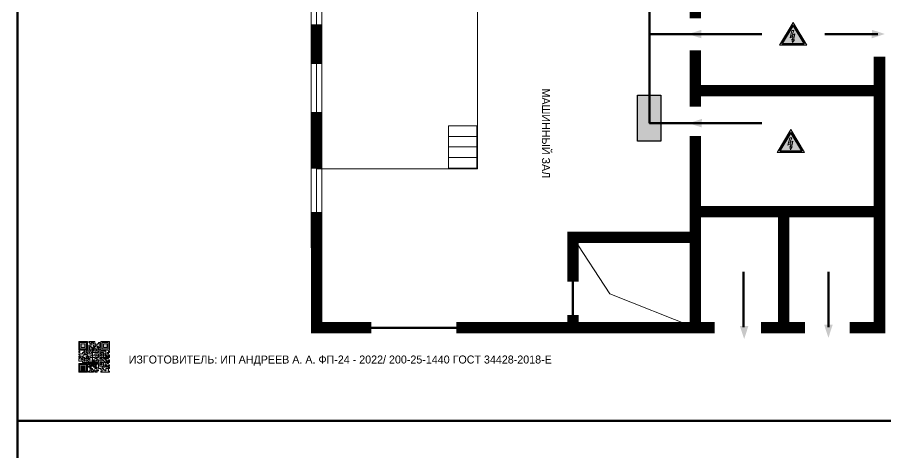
# Model space of a CAD drawing. Header units: millimetres. Extents: x 13114 to 67229, y 22859 to 38520.
# Drawn here: x 20445.4 to 20749.2, y 25055.8 to 25208.3 of the extents above; entities that cross this region are included whole.
import ezdxf

# ---------------------------------------------------------------- set-up
doc = ezdxf.new("R2010")
doc.units = ezdxf.units.MM
doc.layers.add('План_Штампы', color=7, linetype='Continuous')
doc.styles.add('обычный', font='arial.ttf')

# ---------------------------------------------------------------- blocks, each defined once
blk = doc.blocks.new('QR')
at = {"lineweight": 0}
h = blk.add_hatch(color=256, dxfattribs=at)
h.dxf.hatch_style = 1
h.paths.add_polyline_path([(9241.16, 2687.38), (9242.01, 2687.38), (9242.01, 2687.83), (9241.59, 2687.83), (9241.59, 2688.68), (9239.45, 2688.68), (9239.45, 2688.25), (9239.86, 2688.25), (9239.86, 2687.83), (9240.29, 2687.83), (9240.29, 2688.25), (9241.16, 2688.25), (9241.16, 2687.83), (9240.29, 2687.83), (9240.29, 2687.38), (9239.45, 2687.38), (9239.45, 2685.22), (9238.57, 2685.22), (9238.57, 2684.8), (9239.02, 2684.8), (9239.02, 2684.37), (9238.13, 2684.37), (9238.13, 2683.92), (9239.02, 2683.92), (9239.02, 2683.5), (9239.44, 2683.5), (9239.44, 2682.64), (9239.87, 2682.64), (9239.87, 2682.18), (9239.44, 2682.18), (9239.44, 2682.64), (9238.13, 2682.64), (9238.13, 2681.76), (9237.71, 2681.76), (9237.71, 2682.64), (9238.13, 2682.64), (9238.13, 2683.07), (9237.27, 2683.07), (9237.27, 2683.51), (9237.71, 2683.51), (9237.71, 2684.37), (9238.13, 2684.37), (9238.13, 2685.22), (9237.71, 2685.22), (9237.71, 2684.8), (9237.28, 2684.8), (9237.28, 2684.38), (9235.98, 2684.38), (9235.98, 2683.92), (9236.4, 2683.92), (9236.4, 2683.49), (9236.84, 2683.49), (9236.84, 2683.07), (9236.4, 2683.07), (9236.4, 2682.64), (9235.98, 2682.64), (9235.98, 2681.76), (9237.29, 2681.76), (9237.29, 2681.33), (9239.43, 2681.33), (9239.43, 2681.76), (9240.74, 2681.76), (9240.74, 2683.05), (9239.87, 2683.05), (9239.87, 2683.5), (9240.29, 2683.5), (9240.29, 2683.91), (9240.74, 2683.91), (9240.74, 2684.81), (9240.29, 2684.81), (9240.29, 2684.79), (9240.29, 2684.37), (9239.45, 2684.37), (9239.45, 2684.8), (9239.87, 2684.8), (9239.87, 2685.21), (9240.74, 2685.21), (9240.74, 2686.1), (9240.29, 2686.1), (9240.29, 2685.64), (9239.86, 2685.64), (9239.86, 2686.95), (9240.29, 2686.95), (9240.29, 2686.52), (9240.74, 2686.52), (9240.74, 2686.1), (9241.16, 2686.1), (9241.16, 2686.53), (9241.59, 2686.53), (9241.59, 2686.1), (9242.02, 2686.1), (9242.02, 2685.21), (9241.59, 2685.21), (9241.59, 2686.1), (9241.16, 2686.1), (9241.16, 2685.21), (9240.74, 2685.21), (9240.74, 2684.81), (9242.89, 2684.81), (9242.89, 2685.22), (9242.47, 2685.22), (9242.47, 2686.11), (9242.89, 2686.11), (9242.89, 2686.52), (9242.46, 2686.52), (9242.46, 2686.95), (9242.89, 2686.95), (9242.89, 2686.52), (9243.32, 2686.52), (9243.32, 2688.26), (9242.9, 2688.26), (9242.9, 2687.83), (9242.47, 2687.83), (9242.47, 2687.38), (9242.01, 2687.38), (9242.01, 2686.94), (9241.16, 2686.94)])
h.paths.add_polyline_path([(9239.02, 2682.18), (9239.02, 2681.76), (9238.54, 2681.76), (9238.54, 2682.18)], flags=16)
h.paths.add_polyline_path([(9237.27, 2682.65), (9237.27, 2682.19), (9236.83, 2682.19), (9236.83, 2682.65)], flags=16)
h = blk.add_hatch(color=256, dxfattribs=at)
h.dxf.hatch_style = 1
h.paths.add_polyline_path([(9238.15, 2687.83), (9236.83, 2687.83), (9236.83, 2686.52), (9238.15, 2686.52)], flags=0)
h.paths.add_polyline_path([(9239.01, 2685.65), (9239.01, 2688.68), (9235.98, 2688.68), (9235.98, 2685.65)])
h.paths.add_polyline_path([(9236.41, 2686.1), (9236.41, 2688.26), (9238.56, 2688.26), (9238.56, 2686.1)], flags=16)
h.paths.add_polyline_path([(9236.83, 2686.52), (9236.83, 2687.83), (9238.15, 2687.83), (9238.15, 2686.52)], flags=0)
h = blk.add_hatch(color=256, dxfattribs=at)
h.dxf.hatch_style = 1
h.paths.add_polyline_path([(9238.15, 2686.52), (9238.15, 2687.83), (9236.83, 2687.83), (9236.83, 2686.52)])
h.paths.add_polyline_path([(9245.91, 2686.52), (9245.91, 2687.83), (9244.59, 2687.83), (9244.59, 2686.52)], flags=0)
h.paths.add_polyline_path([(9246.77, 2685.65), (9246.77, 2688.68), (9243.74, 2688.68), (9243.74, 2685.65)])
h.paths.add_polyline_path([(9244.17, 2686.1), (9244.17, 2688.26), (9246.32, 2688.26), (9246.32, 2686.1)], flags=16)
h.paths.add_polyline_path([(9244.59, 2686.52), (9244.59, 2687.83), (9245.91, 2687.83), (9245.91, 2686.52)], flags=0)
h = blk.add_hatch(color=256, dxfattribs=at)
h.dxf.hatch_style = 1
h.paths.add_polyline_path([(9240.75, 2681.76), (9240.75, 2681.35), (9241.17, 2681.35), (9241.17, 2681.76)])
h.paths.add_polyline_path([(9241.6, 2682.18), (9241.17, 2682.18), (9241.17, 2681.76), (9241.6, 2681.76)])
h.paths.add_polyline_path([(9242.47, 2681.34), (9242.47, 2682.19), (9242.02, 2682.19), (9242.02, 2681.76), (9241.6, 2681.76), (9241.6, 2681.34)])
h.paths.add_polyline_path([(9239.87, 2678.3), (9239.44, 2678.3), (9239.44, 2677.89), (9241.17, 2677.89), (9241.17, 2678.3), (9240.28, 2678.3), (9240.28, 2678.73), (9239.87, 2678.73)])
h.paths.add_polyline_path([(9240.75, 2678.73), (9240.75, 2679.19), (9240.28, 2679.19), (9240.28, 2678.73)])
h.paths.add_polyline_path([(9241.6, 2678.73), (9241.17, 2678.73), (9241.17, 2678.3), (9241.6, 2678.3)])
h.paths.add_polyline_path([(9242.02, 2678.3), (9241.6, 2678.3), (9241.6, 2677.89), (9242.48, 2677.89), (9242.48, 2678.31), (9242.9, 2678.31), (9242.9, 2678.73), (9242.02, 2678.73)])
h.paths.add_polyline_path([(9246.36, 2684.37), (9246.36, 2684.79), (9245.93, 2684.79), (9245.93, 2684.37)])
h.paths.add_polyline_path([(9246.78, 2685.2), (9246.36, 2685.2), (9246.36, 2684.79), (9246.78, 2684.79)])
h.paths.add_polyline_path([(9245.91, 2687.83), (9244.59, 2687.83), (9244.59, 2686.52), (9245.91, 2686.52)])
h = blk.add_hatch(color=256, dxfattribs=at)
h.dxf.hatch_style = 1
h.paths.add_polyline_path([(9243.32, 2686.11), (9242.89, 2686.11), (9242.89, 2685.64), (9243.32, 2685.64)])
h.paths.add_polyline_path([(9239.02, 2683.07), (9239.02, 2683.5), (9238.56, 2683.5), (9238.56, 2683.07)])
h.paths.add_polyline_path([(9236.4, 2684.8), (9236.4, 2685.22), (9235.98, 2685.22), (9235.98, 2684.8)])
h.paths.add_polyline_path([(9236.4, 2683.07), (9236.4, 2683.49), (9235.98, 2683.49), (9235.98, 2683.07)])
h = blk.add_hatch(color=256, dxfattribs=at)
h.dxf.hatch_style = 1
h.paths.add_polyline_path([(9243.32, 2682.64), (9243.32, 2683.07), (9244.62, 2683.07), (9244.62, 2684.37), (9243.74, 2684.37), (9243.74, 2684.8), (9244.62, 2684.8), (9244.62, 2684.37), (9245.48, 2684.37), (9245.48, 2685.22), (9243.32, 2685.22), (9243.32, 2683.5), (9242.89, 2683.5), (9242.89, 2683.06), (9242.01, 2683.06), (9242.01, 2683.91), (9242.47, 2683.91), (9242.47, 2683.5), (9242.89, 2683.5), (9242.89, 2684.38), (9241.59, 2684.38), (9241.59, 2683.91), (9240.74, 2683.91), (9240.74, 2683.05), (9241.59, 2683.05), (9241.59, 2682.64), (9242.47, 2682.64), (9242.47, 2682.19), (9242.91, 2682.19), (9242.91, 2681.34), (9242.48, 2681.34), (9242.48, 2680.91), (9242.91, 2680.91), (9242.91, 2679.17), (9243.75, 2679.17), (9243.75, 2678.73), (9244.2, 2678.73), (9244.2, 2678.3), (9243.75, 2678.3), (9243.75, 2677.88), (9246.78, 2677.88), (9246.78, 2678.3), (9246.35, 2678.3), (9246.35, 2679.19), (9245.48, 2679.19), (9245.48, 2678.31), (9245.05, 2678.31), (9245.05, 2678.73), (9244.62, 2678.73), (9244.62, 2679.19), (9244.2, 2679.19), (9244.2, 2679.61), (9245.05, 2679.61), (9245.05, 2680.46), (9245.48, 2680.46), (9245.48, 2681.34), (9245.04, 2681.34), (9245.04, 2681.76), (9244.63, 2681.76), (9244.63, 2682.19), (9244.21, 2682.19), (9244.21, 2681.76), (9243.32, 2681.76), (9243.32, 2682.19), (9244.21, 2682.19), (9244.21, 2682.64)])
h.paths.add_polyline_path([(9243.75, 2683.49), (9243.75, 2683.92), (9244.21, 2683.92), (9244.21, 2683.49)], flags=16)
h.paths.add_polyline_path([(9243.32, 2681.34), (9244.63, 2681.34), (9244.63, 2680.04), (9243.32, 2680.04)], flags=16)
h.paths.add_polyline_path([(9243.76, 2680.89), (9244.18, 2680.89), (9244.18, 2680.48), (9243.76, 2680.48)], flags=0)
h = blk.add_hatch(color=256, dxfattribs=at)
h.dxf.hatch_style = 1
h.paths.add_polyline_path([(9246.36, 2683.07), (9246.78, 2683.07), (9246.78, 2683.92), (9246.36, 2683.92), (9246.36, 2683.49), (9245.92, 2683.49), (9245.92, 2683.92), (9245.06, 2683.92), (9245.06, 2683.49), (9245.48, 2683.49), (9245.48, 2683.07), (9244.62, 2683.07), (9244.62, 2682.65), (9245.05, 2682.65), (9245.05, 2682.18), (9245.48, 2682.18), (9245.48, 2682.65), (9246.36, 2682.65)])
h.paths.add_polyline_path([(9246.78, 2682.18), (9246.36, 2682.18), (9246.36, 2681.75), (9245.92, 2681.75), (9245.92, 2682.18), (9245.48, 2682.18), (9245.48, 2681.34), (9245.48, 2681.34), (9245.94, 2681.34), (9245.94, 2680.91), (9246.36, 2680.91), (9246.36, 2681.34), (9246.78, 2681.34)])
h = blk.add_hatch(color=256, dxfattribs=at)
h.dxf.hatch_style = 1
h.paths.add_polyline_path([(9235.98, 2680.9), (9235.98, 2677.86), (9239.02, 2677.86), (9239.02, 2680.9)])
h.paths.add_polyline_path([(9238.57, 2680.48), (9238.57, 2678.32), (9236.41, 2678.32), (9236.41, 2680.48)], flags=16)
h.paths.add_polyline_path([(9238.15, 2680.05), (9238.15, 2678.74), (9236.83, 2678.74), (9236.83, 2680.05)], flags=0)
h = blk.add_hatch(color=256, dxfattribs=at)
h.dxf.hatch_style = 1
h.paths.add_polyline_path([(9242.02, 2680.46), (9242.48, 2680.46), (9242.48, 2680.91), (9241.58, 2680.91), (9241.58, 2681.35), (9241.17, 2681.35), (9241.17, 2680.91), (9240.75, 2680.91), (9240.75, 2681.33), (9239.43, 2681.33), (9239.43, 2680.46), (9239.86, 2680.46), (9239.86, 2680.92), (9240.3, 2680.92), (9240.3, 2680.46), (9239.86, 2680.46), (9239.86, 2680.04), (9239.44, 2680.04), (9239.44, 2679.62), (9239.86, 2679.62), (9239.86, 2679.19), (9240.29, 2679.19), (9240.29, 2680.03), (9241.18, 2680.03), (9241.18, 2680.47), (9241.6, 2680.47), (9241.6, 2680.03), (9241.18, 2680.03), (9241.18, 2679.61), (9241.6, 2679.61), (9241.6, 2679.19), (9242.47, 2679.19), (9242.47, 2679.6), (9242.02, 2679.6)])
h = blk.add_hatch(color=256, dxfattribs=at)
h.dxf.hatch_style = 1
h.paths.add_polyline_path([(9244.18, 2680.48), (9244.18, 2680.89), (9243.76, 2680.89), (9243.76, 2680.48)])
h = blk.add_hatch(color=256, dxfattribs=at)
h.dxf.hatch_style = 1
h.paths.add_polyline_path([(9245.93, 2680.04), (9245.93, 2680.46), (9245.48, 2680.46), (9245.48, 2679.62), (9246.35, 2679.62), (9246.35, 2680.04)])
h.paths.add_polyline_path([(9246.78, 2680.04), (9246.78, 2680.46), (9246.35, 2680.46), (9246.35, 2680.04)])
h.paths.add_polyline_path([(9246.78, 2679.18), (9246.78, 2679.62), (9246.35, 2679.62), (9246.35, 2679.18)])
h = blk.add_hatch(color=256, dxfattribs=at)
h.dxf.hatch_style = 1
h.paths.add_polyline_path([(9238.15, 2680.05), (9236.83, 2680.05), (9236.83, 2678.74), (9238.15, 2678.74)])
for points in [[(9237.71, 2685.22), (9238.13, 2685.22), (9238.13, 2684.37), (9237.71, 2684.37), (9237.71, 2683.51), (9237.27, 2683.51), (9237.27, 2683.07), (9238.13, 2683.07), (9238.13, 2682.64), (9237.71, 2682.64), (9237.71, 2681.76), (9238.13, 2681.76), (9238.13, 2682.64), (9239.44, 2682.64), (9239.44, 2683.5), (9239.02, 2683.5), (9239.02, 2683.07), (9238.56, 2683.07), (9238.56, 2683.5), (9239.02, 2683.5), (9239.02, 2683.92), (9238.13, 2683.92), (9238.13, 2684.37), (9239.02, 2684.37), (9239.02, 2684.8), (9238.57, 2684.8), (9238.57, 2685.22), (9239.45, 2685.22), (9239.45, 2687.38), (9240.29, 2687.38), (9240.29, 2687.83), (9239.86, 2687.83), (9239.86, 2688.25), (9239.45, 2688.25), (9239.45, 2688.68), (9241.59, 2688.68), (9241.59, 2687.83), (9242.01, 2687.83), (9242.01, 2687.38), (9242.47, 2687.38), (9242.47, 2687.83), (9242.9, 2687.83), (9242.9, 2688.26), (9243.32, 2688.26), (9243.32, 2686.52), (9242.89, 2686.52), (9242.89, 2686.11), (9243.32, 2686.11), (9243.32, 2685.64), (9242.89, 2685.64), (9242.89, 2686.11), (9242.47, 2686.11), (9242.47, 2685.22), (9242.89, 2685.22), (9242.89, 2684.81), (9240.74, 2684.81), (9240.74, 2683.91), (9241.59, 2683.91), (9241.59, 2684.38), (9242.89, 2684.38), (9242.89, 2683.5), (9242.47, 2683.5), (9242.47, 2683.91), (9242.01, 2683.91), (9242.01, 2683.06), (9242.89, 2683.06), (9242.89, 2683.5), (9243.32, 2683.5), (9243.32, 2685.22), (9245.48, 2685.22), (9245.48, 2684.37), (9244.62, 2684.37), (9244.62, 2683.07), (9245.48, 2683.07), (9245.48, 2683.49), (9245.06, 2683.49), (9245.06, 2683.92), (9245.92, 2683.92), (9245.92, 2683.49), (9246.36, 2683.49), (9246.36, 2683.92), (9246.78, 2683.92), (9246.78, 2683.07), (9246.36, 2683.07), (9246.36, 2682.65), (9245.48, 2682.65), (9245.48, 2682.18), (9245.92, 2682.18), (9245.92, 2681.75), (9246.36, 2681.75), (9246.36, 2682.18), (9246.78, 2682.18), (9246.78, 2681.34), (9246.36, 2681.34), (9246.36, 2680.91), (9245.94, 2680.91), (9245.94, 2681.34), (9245.48, 2681.34), (9245.48, 2680.46), (9245.93, 2680.46), (9245.93, 2680.04), (9246.35, 2680.04), (9246.35, 2680.46), (9246.78, 2680.46), (9246.78, 2680.04), (9246.78, 2680.04), (9246.35, 2680.04), (9246.35, 2679.62), (9246.78, 2679.62), (9246.78, 2679.18), (9246.35, 2679.18), (9246.35, 2678.3), (9246.78, 2678.3), (9246.78, 2677.88), (9243.75, 2677.88), (9243.75, 2678.3), (9244.2, 2678.3), (9244.2, 2678.73), (9243.75, 2678.73), (9243.75, 2679.17), (9242.91, 2679.17), (9242.91, 2680.91), (9242.48, 2680.91), (9242.48, 2680.46), (9242.02, 2680.46), (9242.02, 2679.6), (9242.47, 2679.6), (9242.47, 2679.19), (9241.6, 2679.19), (9241.6, 2679.61), (9241.18, 2679.61), (9241.18, 2680.03), (9240.29, 2680.03), (9240.29, 2679.19), (9240.75, 2679.19), (9240.75, 2678.73), (9240.28, 2678.73), (9240.28, 2678.3), (9241.17, 2678.3), (9241.17, 2678.73), (9241.6, 2678.73), (9241.6, 2678.3), (9242.02, 2678.3), (9242.02, 2678.73), (9242.9, 2678.73), (9242.9, 2678.31), (9242.48, 2678.31), (9242.48, 2677.89), (9241.6, 2677.89), (9241.6, 2678.3), (9241.17, 2678.3), (9241.17, 2677.89), (9239.44, 2677.89), (9239.44, 2678.3), (9239.87, 2678.3), (9239.87, 2678.73), (9240.28, 2678.73), (9240.28, 2679.19), (9240.29, 2679.19), (9239.86, 2679.19), (9239.86, 2679.62), (9239.44, 2679.62), (9239.44, 2680.04), (9239.86, 2680.04), (9239.86, 2680.46), (9239.43, 2680.46), (9239.43, 2681.33), (9237.29, 2681.33), (9237.29, 2681.76), (9235.98, 2681.76), (9235.98, 2682.64), (9236.4, 2682.64), (9236.4, 2683.07), (9235.98, 2683.07), (9235.98, 2683.49), (9236.4, 2683.49), (9236.4, 2683.92), (9235.98, 2683.92), (9235.98, 2684.38), (9237.28, 2684.38), (9237.28, 2684.8), (9237.71, 2684.8), (9237.71, 2685.22), (9237.92, 2685.22)], [(9240.74, 2686.1), (9240.74, 2686.52), (9240.29, 2686.52), (9240.29, 2686.95), (9239.86, 2686.95), (9239.86, 2685.64), (9240.29, 2685.64), (9240.29, 2686.1), (9240.74, 2686.1), (9240.74, 2686.52)], [(9240.74, 2685.21), (9239.87, 2685.21), (9239.87, 2684.8), (9239.45, 2684.8), (9239.45, 2684.37), (9240.29, 2684.37), (9240.29, 2684.79), (9240.29, 2684.81), (9240.74, 2684.81), (9240.74, 2685.21), (9239.87, 2685.21)], [(9240.74, 2683.91), (9240.29, 2683.91), (9240.29, 2683.5), (9239.87, 2683.5), (9239.87, 2683.05), (9240.74, 2683.05), (9240.74, 2683.91)], [(9244.62, 2684.37), (9244.62, 2684.8), (9243.74, 2684.8), (9243.74, 2684.37), (9244.62, 2684.37)], [(9240.74, 2683.05), (9240.74, 2681.76), (9239.43, 2681.76), (9239.43, 2681.33), (9240.75, 2681.33), (9240.75, 2681.35), (9240.75, 2680.91), (9241.17, 2680.91), (9241.17, 2681.35), (9241.58, 2681.35), (9241.58, 2680.91), (9242.48, 2680.91), (9242.48, 2681.34), (9242.91, 2681.34), (9242.91, 2682.19), (9242.47, 2682.19), (9242.47, 2682.64), (9241.59, 2682.64), (9241.59, 2683.05), (9240.74, 2683.05)], [(9239.86, 2680.46), (9239.86, 2680.92), (9240.3, 2680.92), (9240.3, 2680.46), (9239.86, 2680.46)], [(9241.6, 2681.76), (9242.02, 2681.76), (9242.02, 2682.19), (9242.47, 2682.19), (9242.47, 2681.34), (9241.6, 2681.34), (9241.6, 2681.76)], [(9244.62, 2683.07), (9243.32, 2683.07), (9243.32, 2682.64), (9244.21, 2682.64), (9244.21, 2682.19), (9243.32, 2682.19), (9243.32, 2681.76), (9244.21, 2681.76), (9244.21, 2682.19), (9244.63, 2682.19), (9244.63, 2681.76), (9245.04, 2681.76), (9245.04, 2681.34), (9245.48, 2681.34)], [(9245.48, 2680.46), (9245.05, 2680.46), (9245.05, 2679.61), (9244.2, 2679.61), (9244.2, 2679.19), (9244.62, 2679.19), (9244.62, 2678.73), (9245.05, 2678.73), (9245.05, 2678.31), (9245.48, 2678.31), (9245.48, 2679.19), (9246.35, 2679.19), (9246.35, 2679.07)], [(9245.48, 2682.18), (9245.05, 2682.18), (9245.05, 2682.65), (9244.62, 2682.65), (9244.62, 2683.07)], [(9245.48, 2682.18), (9245.48, 2681.34)], [(9246.35, 2679.62), (9245.48, 2679.62), (9245.48, 2680.46)], [(9245.48, 2680.46), (9245.48, 2679.62), (9246.35, 2679.62), (9246.35, 2680.04), (9245.93, 2680.04), (9245.93, 2680.46), (9245.48, 2680.46), (9245.48, 2679.62)], [(9246.35, 2679.62), (9246.35, 2679.18)]]:
    blk.add_lwpolyline(points, dxfattribs=at)
for points in [[(9235.98, 2685.65), (9239.01, 2685.65), (9239.01, 2688.68), (9235.98, 2688.68)], [(9236.41, 2688.26), (9238.56, 2688.26), (9238.56, 2686.1), (9236.41, 2686.1)], [(9236.83, 2687.83), (9238.15, 2687.83), (9238.15, 2686.52), (9236.83, 2686.52)], [(9240.29, 2687.83), (9241.16, 2687.83), (9241.16, 2688.25), (9240.29, 2688.25)], [(9240.29, 2688.25), (9241.16, 2688.25), (9241.16, 2687.83), (9240.29, 2687.83)], [(9242.01, 2687.38), (9241.16, 2687.38), (9241.16, 2686.94), (9242.01, 2686.94)], [(9241.16, 2687.38), (9242.01, 2687.38), (9242.01, 2686.94), (9241.16, 2686.94)], [(9241.16, 2686.53), (9241.59, 2686.53), (9241.59, 2686.1), (9241.16, 2686.1)], [(9242.89, 2686.52), (9242.46, 2686.52), (9242.46, 2686.95), (9242.89, 2686.95)], [(9243.74, 2685.65), (9246.77, 2685.65), (9246.77, 2688.68), (9243.74, 2688.68)], [(9244.17, 2688.26), (9246.32, 2688.26), (9246.32, 2686.1), (9244.17, 2686.1)], [(9244.59, 2687.83), (9245.91, 2687.83), (9245.91, 2686.52), (9244.59, 2686.52)], [(9235.98, 2684.8), (9236.4, 2684.8), (9236.4, 2685.22), (9235.98, 2685.22)], [(9236.4, 2683.07), (9236.84, 2683.07), (9236.84, 2683.49), (9236.4, 2683.49)], [(9241.16, 2686.1), (9240.74, 2686.1), (9240.74, 2685.21), (9241.16, 2685.21)], [(9241.59, 2686.1), (9242.02, 2686.1), (9242.02, 2685.21), (9241.59, 2685.21)], [(9243.75, 2683.92), (9244.21, 2683.92), (9244.21, 2683.49), (9243.75, 2683.49)], [(9245.93, 2684.79), (9246.36, 2684.79), (9246.36, 2684.37), (9245.93, 2684.37)], [(9246.36, 2685.2), (9246.78, 2685.2), (9246.78, 2684.79), (9246.36, 2684.79)], [(9235.98, 2677.86), (9239.02, 2677.86), (9239.02, 2680.9), (9235.98, 2680.9)], [(9236.41, 2680.48), (9238.57, 2680.48), (9238.57, 2678.32), (9236.41, 2678.32)], [(9236.83, 2682.19), (9237.27, 2682.19), (9237.27, 2682.65), (9236.83, 2682.65)], [(9238.54, 2682.18), (9239.02, 2682.18), (9239.02, 2681.76), (9238.54, 2681.76)], [(9239.44, 2682.64), (9239.87, 2682.64), (9239.87, 2682.18), (9239.44, 2682.18)], [(9240.75, 2681.76), (9241.17, 2681.76), (9241.17, 2681.35), (9240.75, 2681.35)], [(9241.17, 2682.18), (9241.6, 2682.18), (9241.6, 2681.76), (9241.17, 2681.76)], [(9241.18, 2680.03), (9241.6, 2680.03), (9241.6, 2680.47), (9241.18, 2680.47)], [(9243.32, 2680.04), (9244.63, 2680.04), (9244.63, 2681.34), (9243.32, 2681.34)], [(9243.76, 2680.89), (9244.18, 2680.89), (9244.18, 2680.48), (9243.76, 2680.48)], [(9236.83, 2680.05), (9238.15, 2680.05), (9238.15, 2678.74), (9236.83, 2678.74)]]:
    blk.add_lwpolyline(points, close=True, dxfattribs=at)
blk = doc.blocks.new('A$C32E8229D')
at = {"true_color": 0xffffff}
blk.add_hatch(color=7, dxfattribs=at).paths.add_polyline_path([(0, 0), (0, -8), (16, -8), (16, 0)])
h = blk.add_hatch(color=126)
h.paths.add_polyline_path([(0.2, -0.2), (15.8, -0.2), (15.8, -7.8), (0.2, -7.8)])
h.paths.add_polyline_path([(13.49, -2.05), (12.08, -2.05), (11.37, -2.63, 0.162397), (11.29, -2.84), (11.29, -3.63), (10.35, -3.63), (10.35, -4.05), (11.68, -4.05), (11.68, -3.48), (12.26, -4.28), (11.29, -5.1), (11.29, -6.78), (11.85, -6.78), (11.85, -5.44), (12.8, -4.64), (12.8, -5.94), (14.46, -5.94), (14.46, -5.39), (13.45, -5.39), (13.45, -3.97), (12.46, -2.59), (13.15, -2.59), (13.69, -3.34), (14.18, -3)], flags=16)
h.paths.add_polyline_path([(10.74, -1.82, 1), (11.8, -1.82, 1)], flags=16)
h.paths.add_polyline_path([(9.39, -3.59), (5.99, -3.59), (6.56, -3.03), (5.91, -3.03), (5.1, -3.83), (5.91, -4.64), (6.56, -4.64), (5.99, -4.09), (9.39, -4.09)], flags=16)
h.paths.add_polyline_path([(4.29, -1.08), (1.72, -1.08), (1.72, -6.6), (4.29, -6.6)], flags=16)
at = {"color": 126}
blk.add_lwpolyline([(16, -8), (0, -8), (0, 0), (16, 0)], close=True, dxfattribs=at)
blk = doc.blocks.new('A$C3E6D3DDE')
at = {"lineweight": 5}
h = blk.add_hatch(color=40, dxfattribs=at)
h.paths.add_polyline_path([(24.1, 1.45), (16.46, -11.35), (31.74, -11.35)])
h.paths.add_polyline_path([(24.09, -0.46), (30.03, -10.41), (18.14, -10.41)], flags=16)
h.paths.add_polyline_path([(24.54, -3.08), (23.41, -6.02), (25.13, -5.01), (24.33, -8.5), (24.82, -8.27), (23.79, -9.86), (23.4, -8.04), (23.8, -8.43), (24.04, -6.29), (22.39, -7.25), (23.44, -3.08)], flags=0)
h = blk.add_hatch(color=256, dxfattribs=at)
h.paths.add_polyline_path([(24.37, 0.03, 0.567511), (23.82, 0.03), (17.59, -10.4, 0.582454), (17.86, -10.88), (30.32, -10.88, 0.582149), (30.6, -10.4)])
h.paths.add_polyline_path([(24.09, -0.46), (18.14, -10.41), (30.03, -10.41)], flags=16)
h.paths.add_polyline_path([(24.54, -3.08), (23.41, -6.02), (25.13, -5.01), (24.33, -8.5), (24.82, -8.27), (23.79, -9.86), (23.4, -8.04), (23.8, -8.43), (24.04, -6.29), (22.39, -7.25), (23.44, -3.08)], flags=0)
h = blk.add_hatch(color=40, dxfattribs=at)
h.paths.add_polyline_path([(24.09, -0.46), (18.14, -10.41), (30.03, -10.41)])
h.paths.add_polyline_path([(24.82, -8.27), (23.79, -9.86), (23.4, -8.04), (23.8, -8.43), (24.04, -6.29), (22.39, -7.25), (23.44, -3.08), (24.54, -3.08), (23.41, -6.02), (25.13, -5.01), (24.33, -8.5)], flags=16)
at = {"color": 40, "lineweight": 5}
for p, q in [((16.46, -11.35), (24.1, 1.45)), ((24.1, 1.45), (31.74, -11.35))]:
    blk.add_line(p, q, dxfattribs=at)
at = {"lineweight": 5}
for p, q in [((17.59, -10.4), (23.82, 0.03)), ((24.37, 0.03), (30.6, -10.4)), ((18.14, -10.41), (24.09, -0.46)), ((23.44, -3.08), (22.39, -7.25)), ((23.41, -6.02), (24.54, -3.08)), ((24.54, -3.08), (23.44, -3.08)), ((24.09, -0.46), (30.03, -10.41)), ((22.39, -7.25), (24.04, -6.29)), ((23.8, -8.43), (23.4, -8.04)), ((23.4, -8.04), (23.79, -9.86)), ((25.13, -5.01), (23.41, -6.02)), ((23.79, -9.86), (24.82, -8.27)), ((24.04, -6.29), (23.8, -8.43)), ((24.33, -8.5), (25.13, -5.01)), ((24.82, -8.27), (24.33, -8.5)), ((17.86, -10.88), (30.32, -10.88)), ((18.14, -10.41), (30.03, -10.41))]:
    blk.add_line(p, q, dxfattribs=at)
at = {"color": 50, "lineweight": 5}
blk.add_line((31.74, -11.35), (16.46, -11.35), dxfattribs=at)

msp = doc.modelspace()

# ---------------------------------------------------------------- linework, layer by layer
at = {"color": 6, "lineweight": 100}
for points in [[(20445.35, 25066.92), (21045.35, 25066.92), (21045.35, 25461.92), (20445.35, 25461.92)], [(20445.35, 24671.92), (21045.35, 24671.92), (21045.35, 25066.92), (20445.35, 25066.92)]]:
    msp.add_lwpolyline(points, close=True, dxfattribs=at)
at = {"color": 126, "lineweight": 100, "true_color": 0x008754}
for points in [[(20666.62, 25305.35), (20666.62, 25171.24), (20705.96, 25171.24)], [(20666.62, 25202.41), (20705.96, 25202.41)], [(20727.99, 25202.41), (20746.5, 25202.41)], [(20699.48, 25119.1), (20699.48, 25099.68)], [(20729.24, 25099.68), (20729.24, 25119.1)]]:
    msp.add_lwpolyline(points, dxfattribs=at)
at = {"lineweight": 0}
for points in [[(20606.34, 25296.28), (20606.34, 25157.18)], [(20548.2, 25285.96), (20548.2, 25127.53)], [(20550.07, 25285.47), (20550.07, 25127.04)], [(20551.91, 25285.7), (20551.91, 25127.27)], [(20550.07, 25155.26), (20606.34, 25155.26), (20606.34, 25157.18)], [(20639.8, 25131.23), (20652.73, 25111.43), (20682.65, 25099.55)]]:
    msp.add_lwpolyline(points, dxfattribs=at)
at = {"lineweight": 100, "const_width": 4}
for points in [[(20682.65, 25295.16), (20682.65, 25207.91)], [(20550.07, 25191.92), (20550.07, 25205.83)], [(20682.65, 25196.74), (20682.65, 25176.97)], [(20747.1, 25194.51), (20747.1, 25099.55), (20736.69, 25099.55)], [(20682.65, 25182.59), (20747.1, 25182.59)], [(20550.07, 25155.26), (20550.07, 25175.17)], [(20682.65, 25166.76), (20682.65, 25099.55)], [(20569.25, 25099.55), (20550.07, 25099.55), (20550.07, 25140.09)], [(20682.65, 25140.21), (20747.1, 25140.21)], [(20713.55, 25140.21), (20713.55, 25099.55)], [(20682.65, 25131.23), (20639.8, 25131.23), (20639.8, 25115.64)], [(20639.8, 25104.05), (20639.8, 25099.55)], [(20689.37, 25099.55), (20599.04, 25099.55)], [(20720.98, 25099.55), (20705.67, 25099.55)]]:
    msp.add_lwpolyline(points, dxfattribs=at)
at = {"lineweight": 0}
for points in [[(20606.18, 25170.29), (20606.18, 25166.59), (20596.19, 25166.59), (20596.19, 25170.29)], [(20606.18, 25166.59), (20606.18, 25162.89), (20596.19, 25162.89), (20596.19, 25166.59)], [(20606.18, 25162.89), (20606.18, 25159.18), (20596.19, 25159.18), (20596.19, 25162.89)], [(20606.18, 25159.18), (20606.18, 25155.48), (20596.19, 25155.48), (20596.19, 25159.18)]]:
    msp.add_lwpolyline(points, close=True, dxfattribs=at)
at = {"lineweight": 0, "const_width": 0.8}
msp.add_lwpolyline([(20639.8, 25115.64), (20639.8, 25101.74)], dxfattribs=at)
at = {"lineweight": 100}
msp.add_lwpolyline([(20569.25, 25099.55), (20607.46, 25099.55)], dxfattribs=at)
at = {"layer": 'План_Штампы', "color": 126, "true_color": 0x008754}
for points in [[(20684.76, 25203.94), (20684.75, 25200.95), (20680.17, 25202.43)], [(20744.4, 25200.96), (20744.41, 25203.95), (20749, 25202.47)], [(20684.91, 25172.71), (20684.9, 25169.72), (20680.32, 25171.2)], [(20698.21, 25100.14), (20701.2, 25100.13), (20699.72, 25095.54)], [(20727.71, 25100.61), (20730.7, 25100.61), (20729.22, 25096.02)]]:
    msp.add_solid(points, dxfattribs=at)

# ---------------------------------------------------------------- block references
at = {"xscale": 0.625, "yscale": 0.625, "zscale": 0.625}
for p in [(20701.78, 25205.63), (20701.04, 25168.04)]:
    msp.add_blockref('A$C3E6D3DDE', p, dxfattribs=at)
at = {"color": 22, "lineweight": 100, "true_color": 0xbb1e10}
msp.add_blockref('QR', (11230.86, 22406.07), dxfattribs=at)
at = {"layer": 'План_Штампы', "color": 126, "true_color": 0x008754, "xscale": 1.012510887696, "yscale": 1.012510887696, "zscale": 1.012510887696, "rotation": 269.9978653237144}
msp.add_blockref('A$C32E8229D', (20670.54, 25181.08), dxfattribs=at)

# ---------------------------------------------------------------- texts
at = {"lineweight": 0, "insert": (20630.33, 25167.65), "char_height": 2.8, "width": 126.6484, "attachment_point": 5, "rotation": 270, "style": 'обычный'}
msp.add_mtext('\\pi-8.4,l8.4,t8.4;{\\fProxima Nova Rg|b0|i0|c204|p2;МАШИННЫЙ ЗАЛ\\H1.6404x; }', dxfattribs=at)
at = {"lineweight": 0, "insert": (20558.36, 25088), "char_height": 2.8, "width": 191.3484, "attachment_point": 5, "style": 'обычный'}
msp.add_mtext('\\pi-8.4,l8.4,t8.4;{\\fProxima Nova Rg|b0|i0|c204|p2;ИЗГОТОВИТЕЛЬ: ИП АНДРЕЕВ А. А.\\fProxima Nova Rg|b0|i0|c0|p2; \\fProxima Nova Rg|b0|i0|c204|p2;ФП-24 - 2022/ 200-25-1440 ГОСТ 34428-2018-Е\\H1.2266x; }', dxfattribs=at)

doc.saveas('drawing.dxf')
